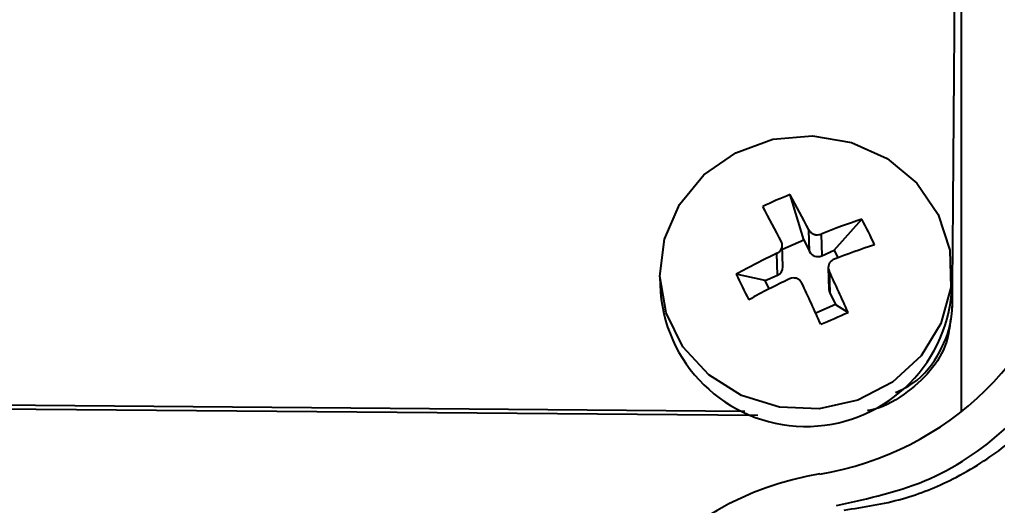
# Model space of a CAD drawing. Header units: millimetres. Extents: x 1726 to 4771, y 590 to 2743.
# Drawn here: x 2468.57 to 2500.41, y 2276.86 to 2292.68 of the extents above; entities that cross this region are included whole.
import ezdxf

# ---------------------------------------------------------------- set-up
doc = ezdxf.new("R2010")
doc.units = ezdxf.units.MM
doc.layers.add('AM_5', color=3, linetype='Continuous', lineweight=25)
doc.styles.add('SLDTEXTSTYLE1', font='txt.shx', dxfattribs={"width": 0.7, "bigfont": 'gbcbig.shx'})
doc.dimstyles.new('SLDDIMSTYLE12$0', dxfattribs={"dimtxt": 12, "dimasz": 10, "dimexe": 0, "dimexo": 0.0625, "dimgap": 0.875, "dimtad": 1, "dimdec": 1, "dimlfac": 1.8, "dimrnd": 1e-09, "dimzin": 12, "dimdsep": 46, "dimtxsty": 'SLDTEXTSTYLE1', "dimcen": 0.09, "dimdle": 8.16, "dimclrd": 3, "dimclre": 3, "dimadec": 0, "dimazin": 3, "dimtfac": 1, "dimtdec": 1, "dimtofl": 0, "dimtmove": 0, "dimatfit": 3, "dimfxl": 0, "dimfrac": 2, "dimtolj": 1, "dimlwd": 5, "dimlwe": 5, "dimarcsym": 0})

# ---------------------------------------------------------------- blocks, each defined once
blk = doc.blocks.new('*D50')
at = {"layer": 'AM_5', "color": 3, "lineweight": 5, "transparency": 16777216}
blk.add_line((2709.518, 2483.68), (2315.118, 2483.68), dxfattribs=at)
at = {"layer": 'AM_5', "color": 3, "linetype": 'Continuous', "lineweight": 5, "transparency": 16777216}
for p, q in [((2315.118, 2473.68), (2315.118, 2159.894)), ((2721.194, 2149.894), (2315.118, 2149.894))]:
    blk.add_line(p, q, dxfattribs=at)
at = {"layer": 'AM_5', "color": 3, "transparency": 16777216}
for points in [[(2313.452, 2473.68), (2316.785, 2473.68), (2315.118, 2483.68)], [(2313.452, 2159.894), (2316.785, 2159.894), (2315.118, 2149.894)]]:
    blk.add_solid(points, dxfattribs=at)
at = {"layer": 'Defpoints', "color": 0, "transparency": 16777216}
for p in [(2709.58, 2483.68), (2315.118, 2149.894), (2721.256, 2149.894)]:
    blk.add_point(p, dxfattribs=at)
at = {"layer": 'AM_5', "color": 0, "transparency": 16777216, "insert": (2300.529, 2316.787), "char_height": 12, "attachment_point": 5, "rotation": 90, "style": 'SLDTEXTSTYLE1'}
blk.add_mtext('\\A1;{\\H2.28571x;335}', dxfattribs=at)

msp = doc.modelspace()

# ---------------------------------------------------------------- linework, layer by layer
at = {"color": 7, "linetype": 'Continuous', "lineweight": 25}
for p, q in [((2499.237, 2279.921), (2499.237, 2340.534)), ((2494.103, 2285.507), (2493.658, 2286.98)), ((2495.095, 2285.168), (2495.999, 2286.18)), ((2494.291, 2285.126), (2494.269, 2285.834)), ((2494.667, 2285.698), (2494.689, 2284.99)), ((2493.428, 2284.628), (2493.406, 2285.339)), ((2493.41, 2285.204), (2494.103, 2285.507)), ((2494.103, 2285.507), (2494.291, 2285.126)), ((2493.254, 2284.364), (2493.232, 2285.072)), ((2494.689, 2284.99), (2495.095, 2285.168)), ((2495.095, 2285.168), (2495.217, 2284.92)), ((2489.423, 2284.299), (2489.439, 2283.801)), ((2492.848, 2284.186), (2491.906, 2284.393)), ((2492.848, 2284.186), (2493.254, 2284.364)), ((2494.903, 2284.604), (2494.925, 2283.893)), ((2494.931, 2284.491), (2494.953, 2283.783)), ((2498.934, 2284.096), (2498.919, 2284.594)), ((2492.983, 2283.913), (2492.848, 2284.186)), ((2494.953, 2283.783), (2495.14, 2283.402)), ((2495.14, 2283.402), (2494.495, 2283.121)), ((2495.14, 2283.402), (2495.547, 2283.148)), ((2498.94, 2283.208), (2498.943, 2283.388)), ((2461.557, 2280.187), (2492.186, 2279.933)), ((2492.611, 2279.787), (2461.339, 2280.046))]:
    msp.add_line(p, q, dxfattribs=at)
at = {"color": 7, "linetype": 'Continuous', "lineweight": 25, "flags": 128}
msp.add_lwpolyline([(2498.484, 2286.33), (2498.861, 2285.17), (2498.89, 2283.957), (2498.569, 2282.78), (2497.922, 2281.727), (2496.997, 2280.875), (2495.862, 2280.288), (2494.602, 2280.01), (2493.31, 2280.061), (2492.082, 2280.436), (2491.008, 2281.11), (2490.17, 2282.03), (2489.628, 2283.13), (2489.422, 2284.328), (2489.57, 2285.534), (2490.058, 2286.66), (2490.851, 2287.621), (2491.891, 2288.347), (2493.1, 2288.784), (2494.388, 2288.899), (2495.66, 2288.684), (2496.821, 2288.154), (2497.787, 2287.35), (2498.484, 2286.33)], dxfattribs=at)
at = {"color": 7, "linetype": 'Continuous', "lineweight": 25}
for centre, radius, start, end in [((2497.27, 2277.499), 10.146, 110.8513, 116.3362), ((2459.872, 2268.248), 38.632, 27.0803, 29.0058), ((2458.982, 2267.859), 38.632, 27.0803, 29.0058), ((2493.019, 2287.753), 10, 279.2688, 349.6731), ((2502.613, 2265.803), 21.424, 107.9833, 111.7724), ((2486.095, 2280.781), 11.28, 23.8761, 28.596), ((2503.024, 2264.97), 21.424, 107.9833, 111.7724), ((2503.931, 2262.555), 24.929, 115.4141, 118.8388), ((2494.562, 2285.27), 0.307, 207.899, 294.3471), ((2493.146, 2284.624), 0.282, 292.4611, 0.7973), ((2508.997, 2292.298), 18.831, 204.8227, 207.6495), ((2443.389, 2260.027), 57.053, 23.9068, 25.3914), ((2494.179, 2284.188), 4.756, 184.6597, 358.9002), ((2504.341, 2261.722), 24.929, 115.4141, 118.8388), ((2442.499, 2259.638), 57.053, 23.9068, 25.3914), ((2495.191, 2283.901), 0.266, 181.8065, 206.3385), ((2479.454, 2318.781), 39.099, 292.8823, 294.3051), ((2496.237, 2268.034), 9.98, 99.2688, 260.7312)]:
    msp.add_arc(centre, radius, start, end, dxfattribs=at)
for points, knots in [([(2498.943, 2283.395), (2498.948, 2284.028), (2498.973, 2287.196), (2499.017, 2292.786), (2499.062, 2298.745), (2499.105, 2304.471), (2499.137, 2308.847), (2499.174, 2314.021), (2499.201, 2317.879), (2499.224, 2321.284), (2499.233, 2322.682), (2499.237, 2323.273)], [0, 0, 0, 0, 0.040839, 0.204426, 0.367982, 0.449681, 0.613243, 0.694942, 0.858503, 0.940203, 1, 1, 1, 1]), ([(2494.269, 2285.834), (2494.286, 2285.808), (2494.32, 2285.756), (2494.404, 2285.701), (2494.5, 2285.673), (2494.592, 2285.674), (2494.645, 2285.691), (2494.667, 2285.698)], [0, 0, 0, 0, 0.213879, 0.427809, 0.640593, 0.852881, 1, 1, 1, 1]), ([(2493.232, 2285.072), (2493.261, 2285.089), (2493.319, 2285.123), (2493.379, 2285.204), (2493.409, 2285.294), (2493.407, 2285.379), (2493.387, 2285.426), (2493.379, 2285.446)], [0, 0, 0, 0, 0.213879, 0.427809, 0.640593, 0.852881, 1, 1, 1, 1]), ([(2495.166, 2276.86), (2496.212, 2277.086), (2498.301, 2277.538), (2500.949, 2279.417), (2502.97, 2281.962), (2503.535, 2284.028), (2503.817, 2285.062)], [0, 0, 0, 0, 0.250065, 0.499446, 0.749386, 1, 1, 1, 1]), ([(2495.417, 2276.71), (2496.057, 2276.807), (2497.281, 2276.991), (2498.76, 2277.593), (2499.849, 2278.209), (2500.615, 2278.751), (2501.903, 2279.846), (2503.482, 2281.804), (2504.054, 2283.911), (2504.334, 2284.943)], [0, 0, 0, 0, 0.149059, 0.284487, 0.365254, 0.437408, 0.500452, 0.755468, 1, 1, 1, 1]), ([(2495.077, 2284.865), (2495.048, 2284.85), (2494.99, 2284.82), (2494.93, 2284.742), (2494.9, 2284.651), (2494.902, 2284.563), (2494.922, 2284.512), (2494.931, 2284.491)], [0, 0, 0, 0, 0.2138788, 0.4278095, 0.6405932, 0.852881, 1, 1, 1, 1]), ([(2494.041, 2284.102), (2494.024, 2284.131), (2493.99, 2284.187), (2493.906, 2284.244), (2493.809, 2284.272), (2493.717, 2284.268), (2493.664, 2284.247), (2493.643, 2284.239)], [0, 0, 0, 0, 0.2138788, 0.4278095, 0.6405932, 0.852881, 1, 1, 1, 1]), ([(2497.09, 2280.533), (2497.287, 2280.627), (2497.897, 2280.921), (2498.574, 2281.809), (2498.913, 2282.741), (2498.937, 2283.267), (2498.943, 2283.395)], [0, 0, 0, 0, 0.178974, 0.554838, 0.892295, 1, 1, 1, 1]), ([(2498.885, 2282.921), (2498.854, 2282.669), (2498.779, 2282.063), (2498.241, 2281.19), (2497.37, 2280.433), (2496.628, 2280.004), (2496.195, 2279.946), (2496.18, 2279.944)], [0, 0, 0, 0, 0.179736, 0.431966, 0.697682, 0.989646, 1, 1, 1, 1]), ([(2503.563, 2278.823), (2503.03, 2278.271), (2501.965, 2277.169), (2500.008, 2275.95), (2497.879, 2275.063), (2496.365, 2274.834), (2495.605, 2274.72)], [0, 0, 0, 0, 0.250755, 0.499989, 0.749233, 1, 1, 1, 1])]:
    msp.add_open_spline(points, degree=3, knots=knots, dxfattribs=at)

# ---------------------------------------------------------------- dimensions: what is measured, and where the dimension line sits
at = {"layer": 'AM_5'}
dim = msp.add_linear_dim(base=(2315.118, 2149.894), p1=(2709.58, 2483.68), p2=(2721.256, 2149.894), angle=90, text='{\\H2.28571x;335}', dimstyle='SLDDIMSTYLE12$0', override={"dimlfac": 1}, dxfattribs=at)
dim.commit()
dim.dimension.update_dxf_attribs({"geometry": '*D50', "text_midpoint": (2300.529, 2316.787)})

doc.saveas('drawing.dxf')
